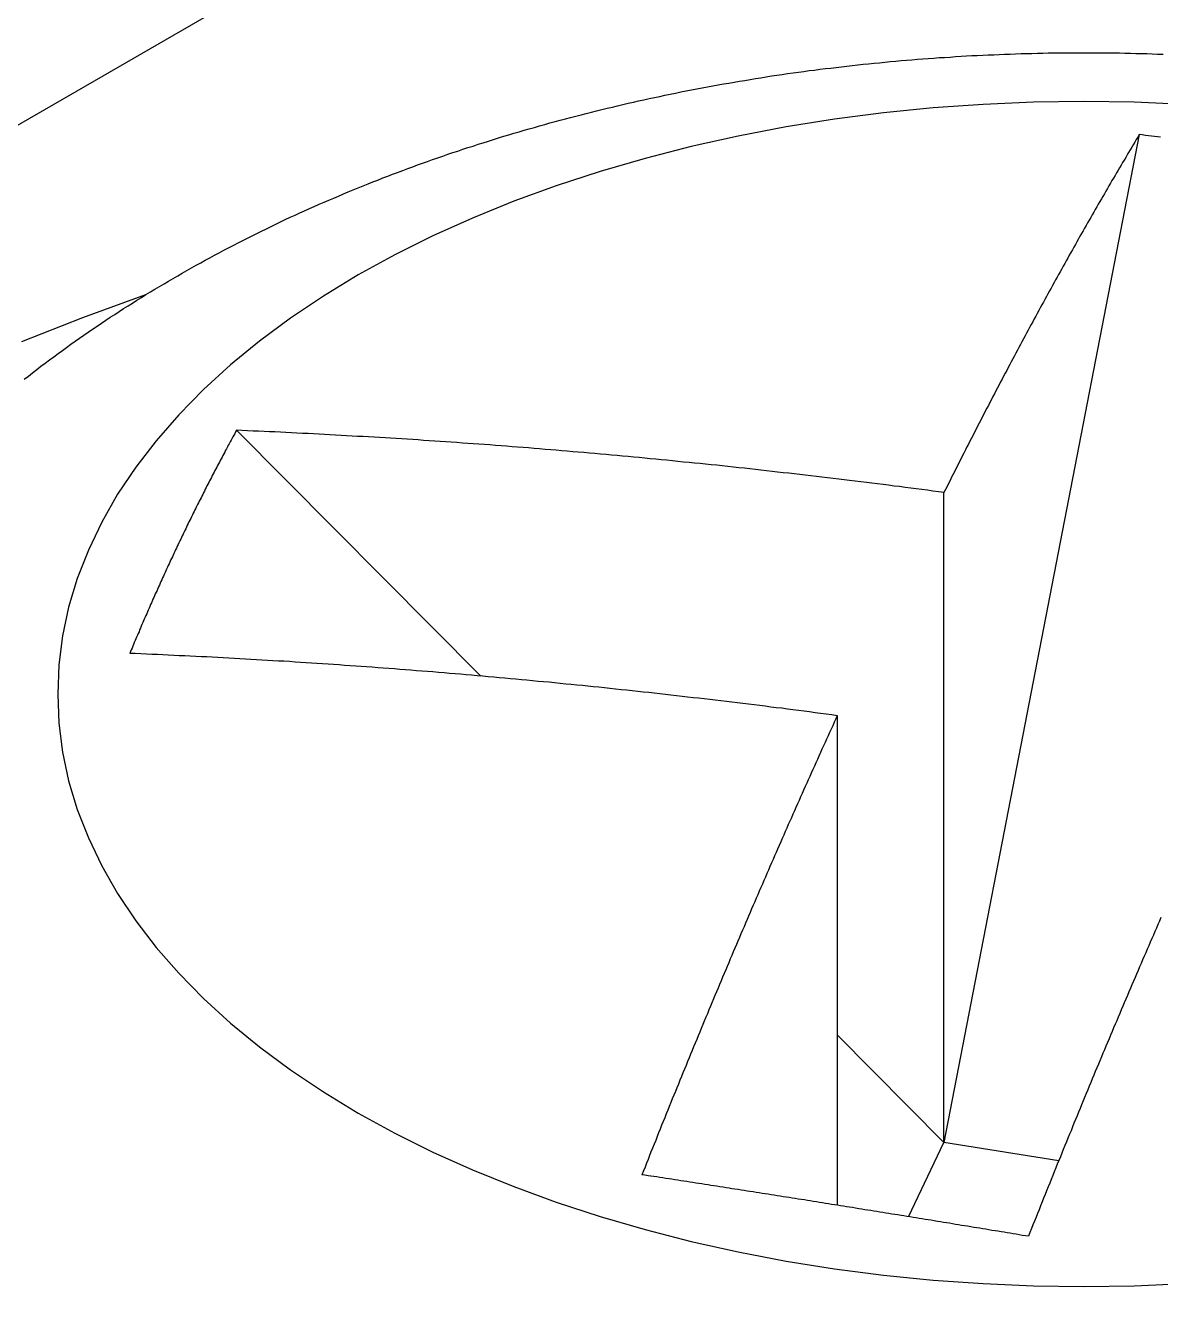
# Model space of a CAD drawing. Extents: x 3.27 to 9.48, y 3.29 to 7.63.
# Drawn here: x 9.2459 to 9.3183, y 6.6745 to 6.7565 of the extents above; entities that cross this region are included whole.
import ezdxf

# ---------------------------------------------------------------- set-up
doc = ezdxf.new("R2010")
doc.units = 0
doc.layers.add('VISIBLE_EDGES_ANSI_', color=7, linetype='CONTINUOUS')
doc.layers.add('VISIBLE_TANGENT_EDGES_ANSI', color=7, linetype='CONTINUOUS')

msp = doc.modelspace()

# ---------------------------------------------------------------- linework, layer by layer
at = {"layer": 'VISIBLE_EDGES_ANSI_'}
for p, q in [((8.806763, 6.496957), (9.280024, 6.770194)), ((9.31697, 6.749579), (9.304502, 6.685255)), ((9.274929, 6.715019), (9.259343, 6.730705)), ((9.304502, 6.685255), (9.304502, 6.726734)), ((9.297691, 6.712493), (9.297691, 6.681241)), ((9.304502, 6.685255), (9.297691, 6.69211)), ((9.302234, 6.680512), (9.304502, 6.685255)), ((9.311827, 6.684087), (9.304502, 6.685255))]:
    msp.add_line(p, q, dxfattribs=at)
for points in [[(9.24579, 6.73396, 0), (9.24606, 6.73417, 0), (9.24633, 6.73438, 0), (9.2466, 6.73458, 0), (9.24686, 6.73479, 0), (9.24714, 6.73499, 0), (9.24741, 6.7352, 0), (9.24768, 6.7354, 0), (9.24795, 6.7356, 0), (9.24823, 6.7358, 0), (9.2485, 6.736, 0), (9.24877, 6.7362, 0), (9.24905, 6.73639, 0), (9.24933, 6.73659, 0), (9.2496, 6.73678, 0), (9.24988, 6.73697, 0), (9.25016, 6.73717, 0), (9.25044, 6.73736, 0), (9.25072, 6.73754, 0), (9.251, 6.73773, 0), (9.25128, 6.73792, 0), (9.25157, 6.7381, 0), (9.25185, 6.73829, 0), (9.25213, 6.73847, 0), (9.25242, 6.73865, 0), (9.2527, 6.73883, 0), (9.25299, 6.73901, 0), (9.25327, 6.73919, 0), (9.25356, 6.73937, 0), (9.25385, 6.73954, 0), (9.25414, 6.73972, 0), (9.25443, 6.73989, 0), (9.25472, 6.74006, 0), (9.25501, 6.74023, 0), (9.2553, 6.7404, 0), (9.25559, 6.74057, 0), (9.25588, 6.74074, 0), (9.25617, 6.74091, 0), (9.25647, 6.74107, 0), (9.25676, 6.74124, 0), (9.25706, 6.7414, 0), (9.25735, 6.74156, 0), (9.25765, 6.74172, 0), (9.25794, 6.74188, 0), (9.25824, 6.74204, 0), (9.25854, 6.7422, 0), (9.25884, 6.74236, 0), (9.25914, 6.74251, 0), (9.25944, 6.74267, 0), (9.25974, 6.74282, 0), (9.26004, 6.74297, 0), (9.26034, 6.74312, 0), (9.26064, 6.74327, 0), (9.26094, 6.74342, 0), (9.26125, 6.74357, 0), (9.26155, 6.74372, 0), (9.26185, 6.74386, 0), (9.26216, 6.74401, 0), (9.26246, 6.74415, 0), (9.26277, 6.7443, 0), (9.26308, 6.74444, 0), (9.26338, 6.74458, 0), (9.26369, 6.74472, 0), (9.264, 6.74486, 0), (9.26431, 6.74499, 0), (9.26462, 6.74513, 0), (9.26493, 6.74526, 0), (9.26524, 6.7454, 0), (9.26555, 6.74553, 0), (9.26586, 6.74566, 0), (9.26617, 6.7458, 0), (9.26648, 6.74593, 0), (9.26679, 6.74605, 0), (9.26711, 6.74618, 0), (9.26742, 6.74631, 0), (9.26774, 6.74644, 0), (9.26805, 6.74656, 0), (9.26837, 6.74668, 0), (9.26868, 6.74681, 0), (9.269, 6.74693, 0), (9.26931, 6.74705, 0), (9.26963, 6.74717, 0), (9.26995, 6.74729, 0), (9.27027, 6.74741, 0), (9.27059, 6.74752, 0), (9.2709, 6.74764, 0), (9.27122, 6.74776, 0), (9.27154, 6.74787, 0), (9.27186, 6.74798, 0), (9.27219, 6.7481, 0), (9.27251, 6.74821, 0), (9.27283, 6.74832, 0), (9.27315, 6.74843, 0), (9.27347, 6.74853, 0), (9.2738, 6.74864, 0), (9.27412, 6.74875, 0), (9.27444, 6.74885, 0), (9.27477, 6.74896, 0), (9.27509, 6.74906, 0), (9.27542, 6.74916, 0), (9.27574, 6.74927, 0), (9.27607, 6.74937, 0), (9.2764, 6.74947, 0), (9.27672, 6.74956, 0), (9.27705, 6.74966, 0), (9.27738, 6.74976, 0), (9.2777, 6.74986, 0), (9.27803, 6.74995, 0), (9.27836, 6.75004, 0), (9.27869, 6.75014, 0), (9.27902, 6.75023, 0), (9.27935, 6.75032, 0), (9.27968, 6.75041, 0), (9.28001, 6.7505, 0), (9.28034, 6.75059, 0), (9.28067, 6.75068, 0), (9.281, 6.75076, 0), (9.28134, 6.75085, 0), (9.28167, 6.75093, 0), (9.282, 6.75102, 0), (9.28233, 6.7511, 0), (9.28267, 6.75118, 0), (9.283, 6.75126, 0), (9.28334, 6.75134, 0), (9.28367, 6.75142, 0), (9.284, 6.7515, 0), (9.28434, 6.75158, 0), (9.28468, 6.75165, 0), (9.28501, 6.75173, 0), (9.28535, 6.7518, 0), (9.28568, 6.75188, 0), (9.28602, 6.75195, 0), (9.28636, 6.75202, 0), (9.28669, 6.75209, 0), (9.28703, 6.75216, 0), (9.28737, 6.75223, 0), (9.28771, 6.7523, 0), (9.28805, 6.75237, 0), (9.28838, 6.75243, 0), (9.28872, 6.7525, 0), (9.28906, 6.75256, 0), (9.2894, 6.75263, 0), (9.28974, 6.75269, 0), (9.29008, 6.75275, 0), (9.29042, 6.75281, 0), (9.29076, 6.75287, 0), (9.2911, 6.75293, 0), (9.29144, 6.75299, 0), (9.29178, 6.75304, 0), (9.29213, 6.7531, 0), (9.29247, 6.75316, 0), (9.29281, 6.75321, 0), (9.29315, 6.75326, 0), (9.29349, 6.75332, 0), (9.29384, 6.75337, 0), (9.29418, 6.75342, 0), (9.29452, 6.75347, 0), (9.29487, 6.75352, 0), (9.29521, 6.75356, 0), (9.29555, 6.75361, 0), (9.2959, 6.75366, 0), (9.29624, 6.7537, 0), (9.29658, 6.75375, 0), (9.29693, 6.75379, 0), (9.29727, 6.75383, 0), (9.29762, 6.75387, 0), (9.29796, 6.75391, 0), (9.29831, 6.75395, 0), (9.29865, 6.75399, 0), (9.299, 6.75403, 0), (9.29934, 6.75407, 0), (9.29969, 6.7541, 0), (9.30004, 6.75414, 0), (9.30038, 6.75417, 0), (9.30073, 6.7542, 0), (9.30107, 6.75424, 0), (9.30142, 6.75427, 0), (9.30177, 6.7543, 0), (9.30211, 6.75433, 0), (9.30246, 6.75436, 0), (9.30281, 6.75439, 0), (9.30316, 6.75441, 0), (9.3035, 6.75444, 0), (9.30385, 6.75446, 0), (9.3042, 6.75449, 0), (9.30454, 6.75451, 0), (9.30489, 6.75453, 0), (9.30524, 6.75456, 0), (9.30559, 6.75458, 0), (9.30594, 6.7546, 0), (9.30628, 6.75462, 0), (9.30663, 6.75463, 0), (9.30698, 6.75465, 0), (9.30733, 6.75467, 0), (9.30768, 6.75468, 0), (9.30803, 6.7547, 0), (9.30837, 6.75471, 0), (9.30872, 6.75472, 0), (9.30907, 6.75473, 0), (9.30942, 6.75475, 0), (9.30977, 6.75476, 0), (9.31012, 6.75476, 0), (9.31047, 6.75477, 0), (9.31081, 6.75478, 0), (9.31116, 6.75479, 0), (9.31151, 6.75479, 0), (9.31186, 6.7548, 0), (9.31221, 6.7548, 0), (9.31256, 6.7548, 0), (9.31291, 6.7548, 0), (9.31326, 6.7548, 0), (9.3136, 6.7548, 0), (9.31395, 6.7548, 0), (9.3143, 6.7548, 0), (9.31465, 6.7548, 0), (9.315, 6.7548, 0), (9.31535, 6.75479, 0), (9.3157, 6.75479, 0), (9.31605, 6.75478, 0), (9.3164, 6.75477, 0), (9.31674, 6.75476, 0), (9.31709, 6.75476, 0), (9.31744, 6.75475, 0), (9.31779, 6.75473, 0), (9.31814, 6.75472, 0), (9.31849, 6.75471, 0)], [(9.31697, 6.74958, 0), (9.31687, 6.74942, 0), (9.31678, 6.74926, 0), (9.31668, 6.74909, 0), (9.31658, 6.74893, 0), (9.31649, 6.74877, 0), (9.31639, 6.74861, 0), (9.31629, 6.74844, 0), (9.3162, 6.74828, 0), (9.3161, 6.74812, 0), (9.316, 6.74795, 0), (9.3159, 6.74779, 0), (9.31581, 6.74763, 0), (9.31571, 6.74746, 0), (9.31561, 6.7473, 0), (9.31552, 6.74713, 0), (9.31542, 6.74697, 0), (9.31532, 6.7468, 0), (9.31522, 6.74664, 0), (9.31513, 6.74647, 0), (9.31503, 6.7463, 0), (9.31493, 6.74614, 0), (9.31484, 6.74597, 0), (9.31474, 6.7458, 0), (9.31464, 6.74563, 0), (9.31455, 6.74547, 0), (9.31445, 6.7453, 0), (9.31435, 6.74513, 0), (9.31425, 6.74496, 0), (9.31416, 6.74479, 0), (9.31406, 6.74462, 0), (9.31396, 6.74445, 0), (9.31387, 6.74428, 0), (9.31377, 6.74411, 0), (9.31367, 6.74394, 0), (9.31357, 6.74377, 0), (9.31348, 6.7436, 0), (9.31338, 6.74343, 0), (9.31328, 6.74326, 0), (9.31318, 6.74309, 0), (9.31309, 6.74292, 0), (9.31299, 6.74274, 0), (9.31289, 6.74257, 0), (9.3128, 6.7424, 0), (9.3127, 6.74223, 0), (9.3126, 6.74205, 0), (9.3125, 6.74188, 0), (9.31241, 6.7417, 0), (9.31231, 6.74153, 0), (9.31221, 6.74136, 0), (9.31211, 6.74118, 0), (9.31202, 6.74101, 0), (9.31192, 6.74083, 0), (9.31182, 6.74066, 0), (9.31172, 6.74048, 0), (9.31163, 6.7403, 0), (9.31153, 6.74013, 0), (9.31143, 6.73995, 0), (9.31134, 6.73977, 0), (9.31124, 6.7396, 0), (9.31114, 6.73942, 0), (9.31104, 6.73924, 0), (9.31095, 6.73906, 0), (9.31085, 6.73889, 0), (9.31075, 6.73871, 0), (9.31065, 6.73853, 0), (9.31056, 6.73835, 0), (9.31046, 6.73817, 0), (9.31036, 6.73799, 0), (9.31026, 6.73781, 0), (9.31017, 6.73763, 0), (9.31007, 6.73745, 0), (9.30997, 6.73727, 0), (9.30987, 6.73709, 0), (9.30978, 6.73691, 0), (9.30968, 6.73673, 0), (9.30958, 6.73655, 0), (9.30948, 6.73636, 0), (9.30939, 6.73618, 0), (9.30929, 6.736, 0), (9.30919, 6.73582, 0), (9.30909, 6.73563, 0), (9.309, 6.73545, 0), (9.3089, 6.73527, 0), (9.3088, 6.73508, 0), (9.3087, 6.7349, 0), (9.3086, 6.73471, 0), (9.30851, 6.73453, 0), (9.30841, 6.73435, 0), (9.30831, 6.73416, 0), (9.30821, 6.73397, 0), (9.30812, 6.73379, 0), (9.30802, 6.7336, 0), (9.30792, 6.73342, 0), (9.30782, 6.73323, 0), (9.30773, 6.73304, 0), (9.30763, 6.73286, 0), (9.30753, 6.73267, 0), (9.30743, 6.73248, 0), (9.30734, 6.73229, 0), (9.30724, 6.73211, 0), (9.30714, 6.73192, 0), (9.30704, 6.73173, 0), (9.30695, 6.73154, 0), (9.30685, 6.73135, 0), (9.30675, 6.73116, 0), (9.30665, 6.73097, 0), (9.30655, 6.73078, 0), (9.30646, 6.73059, 0), (9.30636, 6.7304, 0), (9.30626, 6.73021, 0), (9.30616, 6.73002, 0), (9.30607, 6.72983, 0), (9.30597, 6.72964, 0), (9.30587, 6.72945, 0), (9.30577, 6.72925, 0), (9.30567, 6.72906, 0), (9.30558, 6.72887, 0), (9.30548, 6.72868, 0), (9.30538, 6.72848, 0), (9.30528, 6.72829, 0), (9.30519, 6.7281, 0), (9.30509, 6.7279, 0), (9.30499, 6.72771, 0), (9.30489, 6.72751, 0), (9.3048, 6.72732, 0), (9.3047, 6.72712, 0), (9.3046, 6.72693, 0), (9.3045, 6.72673, 0)], [(9.31833, 6.74941, 0), (9.31813, 6.74944, 0), (9.31794, 6.74946, 0), (9.31775, 6.74948, 0), (9.31755, 6.74951, 0), (9.31736, 6.74953, 0), (9.31716, 6.74956, 0), (9.31697, 6.74958, 0)], [(9.25353, 6.73935, 0), (9.24951, 6.73789, 0), (9.24561, 6.73635, 0)], [(9.25934, 6.73071, 0), (9.25928, 6.7306, 0), (9.25923, 6.73049, 0), (9.25917, 6.73039, 0), (9.25911, 6.73028, 0), (9.25905, 6.73017, 0), (9.259, 6.73007, 0), (9.25894, 6.72996, 0), (9.25888, 6.72985, 0), (9.25882, 6.72975, 0), (9.25876, 6.72964, 0), (9.25871, 6.72953, 0), (9.25865, 6.72943, 0), (9.25859, 6.72932, 0), (9.25854, 6.72921, 0), (9.25848, 6.7291, 0), (9.25842, 6.729, 0), (9.25836, 6.72889, 0), (9.25831, 6.72878, 0), (9.25825, 6.72867, 0), (9.25819, 6.72857, 0), (9.25814, 6.72846, 0), (9.25808, 6.72835, 0), (9.25802, 6.72824, 0), (9.25797, 6.72813, 0), (9.25791, 6.72803, 0), (9.25786, 6.72792, 0), (9.2578, 6.72781, 0), (9.25774, 6.7277, 0), (9.25769, 6.72759, 0), (9.25763, 6.72748, 0), (9.25758, 6.72738, 0), (9.25752, 6.72727, 0), (9.25746, 6.72716, 0), (9.25741, 6.72705, 0), (9.25735, 6.72694, 0), (9.2573, 6.72683, 0), (9.25724, 6.72672, 0), (9.25719, 6.72661, 0), (9.25713, 6.7265, 0), (9.25708, 6.7264, 0), (9.25702, 6.72629, 0), (9.25697, 6.72618, 0), (9.25691, 6.72607, 0), (9.25686, 6.72596, 0), (9.2568, 6.72585, 0), (9.25675, 6.72574, 0), (9.25669, 6.72563, 0), (9.25664, 6.72552, 0), (9.25658, 6.72541, 0), (9.25653, 6.7253, 0), (9.25647, 6.72519, 0), (9.25642, 6.72508, 0), (9.25637, 6.72497, 0), (9.25631, 6.72486, 0), (9.25626, 6.72475, 0), (9.2562, 6.72464, 0), (9.25615, 6.72452, 0), (9.2561, 6.72441, 0), (9.25604, 6.7243, 0), (9.25599, 6.72419, 0), (9.25594, 6.72408, 0), (9.25588, 6.72397, 0), (9.25583, 6.72386, 0), (9.25578, 6.72375, 0), (9.25572, 6.72364, 0), (9.25567, 6.72352, 0), (9.25562, 6.72341, 0), (9.25556, 6.7233, 0), (9.25551, 6.72319, 0), (9.25546, 6.72308, 0), (9.25541, 6.72297, 0), (9.25535, 6.72285, 0), (9.2553, 6.72274, 0), (9.25525, 6.72263, 0), (9.2552, 6.72252, 0), (9.25514, 6.72241, 0), (9.25509, 6.72229, 0), (9.25504, 6.72218, 0), (9.25499, 6.72207, 0), (9.25493, 6.72196, 0), (9.25488, 6.72184, 0), (9.25483, 6.72173, 0), (9.25478, 6.72162, 0), (9.25473, 6.72151, 0), (9.25468, 6.72139, 0), (9.25462, 6.72128, 0), (9.25457, 6.72117, 0), (9.25452, 6.72105, 0), (9.25447, 6.72094, 0), (9.25442, 6.72083, 0), (9.25437, 6.72071, 0), (9.25432, 6.7206, 0), (9.25427, 6.72049, 0), (9.25421, 6.72037, 0), (9.25416, 6.72026, 0), (9.25411, 6.72015, 0), (9.25406, 6.72003, 0), (9.25401, 6.71992, 0), (9.25396, 6.7198, 0), (9.25391, 6.71969, 0), (9.25386, 6.71958, 0), (9.25381, 6.71946, 0), (9.25376, 6.71935, 0), (9.25371, 6.71923, 0), (9.25366, 6.71912, 0), (9.25361, 6.719, 0), (9.25356, 6.71889, 0), (9.25351, 6.71877, 0), (9.25346, 6.71866, 0), (9.25341, 6.71854, 0), (9.25336, 6.71843, 0), (9.25331, 6.71831, 0), (9.25326, 6.7182, 0), (9.25321, 6.71808, 0), (9.25316, 6.71797, 0), (9.25312, 6.71785, 0), (9.25307, 6.71774, 0), (9.25302, 6.71762, 0), (9.25297, 6.71751, 0), (9.25292, 6.71739, 0), (9.25287, 6.71728, 0), (9.25282, 6.71716, 0), (9.25277, 6.71704, 0), (9.25273, 6.71693, 0), (9.25268, 6.71681, 0), (9.25263, 6.7167, 0), (9.25258, 6.71658, 0), (9.25253, 6.71646, 0)], [(9.3045, 6.72673, 0), (9.30415, 6.72678, 0), (9.30379, 6.72683, 0), (9.30344, 6.72688, 0), (9.30309, 6.72692, 0), (9.30273, 6.72697, 0), (9.30238, 6.72702, 0), (9.30202, 6.72706, 0), (9.30167, 6.72711, 0), (9.30132, 6.72715, 0), (9.30096, 6.7272, 0), (9.30061, 6.72724, 0), (9.30025, 6.72729, 0), (9.2999, 6.72733, 0), (9.29955, 6.72737, 0), (9.29919, 6.72742, 0), (9.29884, 6.72746, 0), (9.29848, 6.72751, 0), (9.29813, 6.72755, 0), (9.29778, 6.72759, 0), (9.29742, 6.72763, 0), (9.29707, 6.72768, 0), (9.29671, 6.72772, 0), (9.29636, 6.72776, 0), (9.29601, 6.7278, 0), (9.29565, 6.72784, 0), (9.2953, 6.72788, 0), (9.29495, 6.72792, 0), (9.29459, 6.72796, 0), (9.29424, 6.728, 0), (9.29388, 6.72804, 0), (9.29353, 6.72808, 0), (9.29318, 6.72812, 0), (9.29282, 6.72816, 0), (9.29247, 6.7282, 0), (9.29212, 6.72824, 0), (9.29176, 6.72828, 0), (9.29141, 6.72832, 0), (9.29106, 6.72836, 0), (9.2907, 6.72839, 0), (9.29035, 6.72843, 0), (9.29, 6.72847, 0), (9.28964, 6.7285, 0), (9.28929, 6.72854, 0), (9.28893, 6.72858, 0), (9.28858, 6.72861, 0), (9.28823, 6.72865, 0), (9.28787, 6.72868, 0), (9.28752, 6.72872, 0), (9.28717, 6.72875, 0), (9.28681, 6.72879, 0), (9.28646, 6.72882, 0), (9.28611, 6.72886, 0), (9.28575, 6.72889, 0), (9.2854, 6.72893, 0), (9.28505, 6.72896, 0), (9.2847, 6.72899, 0), (9.28434, 6.72903, 0), (9.28399, 6.72906, 0), (9.28364, 6.72909, 0), (9.28328, 6.72912, 0), (9.28293, 6.72916, 0), (9.28258, 6.72919, 0), (9.28222, 6.72922, 0), (9.28187, 6.72925, 0), (9.28152, 6.72928, 0), (9.28116, 6.72931, 0), (9.28081, 6.72934, 0), (9.28046, 6.72937, 0), (9.28011, 6.7294, 0), (9.27975, 6.72943, 0), (9.2794, 6.72946, 0), (9.27905, 6.72949, 0), (9.27869, 6.72952, 0), (9.27834, 6.72955, 0), (9.27799, 6.72958, 0), (9.27764, 6.7296, 0), (9.27728, 6.72963, 0), (9.27693, 6.72966, 0), (9.27658, 6.72969, 0), (9.27623, 6.72971, 0), (9.27587, 6.72974, 0), (9.27552, 6.72977, 0), (9.27517, 6.72979, 0), (9.27482, 6.72982, 0), (9.27446, 6.72984, 0), (9.27411, 6.72987, 0), (9.27376, 6.72989, 0), (9.27341, 6.72992, 0), (9.27305, 6.72994, 0), (9.2727, 6.72997, 0), (9.27235, 6.72999, 0), (9.272, 6.73002, 0), (9.27165, 6.73004, 0), (9.27129, 6.73006, 0), (9.27094, 6.73009, 0), (9.27059, 6.73011, 0), (9.27024, 6.73013, 0), (9.26989, 6.73016, 0), (9.26953, 6.73018, 0), (9.26918, 6.7302, 0), (9.26883, 6.73022, 0), (9.26848, 6.73024, 0), (9.26813, 6.73026, 0), (9.26777, 6.73028, 0), (9.26742, 6.7303, 0), (9.26707, 6.73032, 0), (9.26672, 6.73034, 0), (9.26637, 6.73036, 0), (9.26602, 6.73038, 0), (9.26566, 6.7304, 0), (9.26531, 6.73042, 0), (9.26496, 6.73044, 0), (9.26461, 6.73046, 0), (9.26426, 6.73048, 0), (9.26391, 6.7305, 0), (9.26356, 6.73051, 0), (9.2632, 6.73053, 0), (9.26285, 6.73055, 0), (9.2625, 6.73056, 0), (9.26215, 6.73058, 0), (9.2618, 6.7306, 0), (9.26145, 6.73061, 0), (9.2611, 6.73063, 0), (9.26075, 6.73065, 0), (9.2604, 6.73066, 0), (9.26004, 6.73068, 0), (9.25969, 6.73069, 0), (9.25934, 6.73071, 0)], [(9.29769, 6.71249, 0), (9.29734, 6.71254, 0), (9.29698, 6.71259, 0), (9.29663, 6.71263, 0), (9.29628, 6.71268, 0), (9.29592, 6.71273, 0), (9.29557, 6.71277, 0), (9.29521, 6.71282, 0), (9.29486, 6.71286, 0), (9.29451, 6.71291, 0), (9.29415, 6.71296, 0), (9.2938, 6.713, 0), (9.29344, 6.71304, 0), (9.29309, 6.71309, 0), (9.29274, 6.71313, 0), (9.29238, 6.71318, 0), (9.29203, 6.71322, 0), (9.29167, 6.71326, 0), (9.29132, 6.71331, 0), (9.29097, 6.71335, 0), (9.29061, 6.71339, 0), (9.29026, 6.71343, 0), (9.2899, 6.71348, 0), (9.28955, 6.71352, 0), (9.2892, 6.71356, 0), (9.28884, 6.7136, 0), (9.28849, 6.71364, 0), (9.28814, 6.71368, 0), (9.28778, 6.71372, 0), (9.28743, 6.71376, 0), (9.28707, 6.7138, 0), (9.28672, 6.71384, 0), (9.28637, 6.71388, 0), (9.28601, 6.71392, 0), (9.28566, 6.71396, 0), (9.28531, 6.714, 0), (9.28495, 6.71404, 0), (9.2846, 6.71408, 0), (9.28425, 6.71411, 0), (9.28389, 6.71415, 0), (9.28354, 6.71419, 0), (9.28318, 6.71423, 0), (9.28283, 6.71426, 0), (9.28248, 6.7143, 0), (9.28212, 6.71434, 0), (9.28177, 6.71437, 0), (9.28142, 6.71441, 0), (9.28106, 6.71444, 0), (9.28071, 6.71448, 0), (9.28036, 6.71451, 0), (9.28, 6.71455, 0), (9.27965, 6.71458, 0), (9.2793, 6.71462, 0), (9.27894, 6.71465, 0), (9.27859, 6.71468, 0), (9.27824, 6.71472, 0), (9.27788, 6.71475, 0), (9.27753, 6.71478, 0), (9.27718, 6.71482, 0), (9.27683, 6.71485, 0), (9.27647, 6.71488, 0), (9.27612, 6.71491, 0), (9.27577, 6.71495, 0), (9.27541, 6.71498, 0), (9.27506, 6.71501, 0), (9.27471, 6.71504, 0), (9.27435, 6.71507, 0), (9.274, 6.7151, 0), (9.27365, 6.71513, 0), (9.2733, 6.71516, 0), (9.27294, 6.71519, 0), (9.27259, 6.71522, 0), (9.27224, 6.71525, 0), (9.27188, 6.71528, 0), (9.27153, 6.71531, 0), (9.27118, 6.71533, 0), (9.27083, 6.71536, 0), (9.27047, 6.71539, 0), (9.27012, 6.71542, 0), (9.26977, 6.71544, 0), (9.26942, 6.71547, 0), (9.26906, 6.7155, 0), (9.26871, 6.71552, 0), (9.26836, 6.71555, 0), (9.26801, 6.71558, 0), (9.26765, 6.7156, 0), (9.2673, 6.71563, 0), (9.26695, 6.71565, 0), (9.2666, 6.71568, 0), (9.26624, 6.7157, 0), (9.26589, 6.71573, 0), (9.26554, 6.71575, 0), (9.26519, 6.71578, 0), (9.26484, 6.7158, 0), (9.26448, 6.71582, 0), (9.26413, 6.71585, 0), (9.26378, 6.71587, 0), (9.26343, 6.71589, 0), (9.26308, 6.71591, 0), (9.26272, 6.71594, 0), (9.26237, 6.71596, 0), (9.26202, 6.71598, 0), (9.26167, 6.716, 0), (9.26132, 6.71602, 0), (9.26096, 6.71604, 0), (9.26061, 6.71606, 0), (9.26026, 6.71608, 0), (9.25991, 6.7161, 0), (9.25956, 6.71612, 0), (9.25921, 6.71614, 0), (9.25885, 6.71616, 0), (9.2585, 6.71618, 0), (9.25815, 6.7162, 0), (9.2578, 6.71622, 0), (9.25745, 6.71624, 0), (9.2571, 6.71625, 0), (9.25675, 6.71627, 0), (9.25639, 6.71629, 0), (9.25604, 6.71631, 0), (9.25569, 6.71632, 0), (9.25534, 6.71634, 0), (9.25499, 6.71636, 0), (9.25464, 6.71637, 0), (9.25429, 6.71639, 0), (9.25394, 6.7164, 0), (9.25359, 6.71642, 0), (9.25323, 6.71643, 0), (9.25288, 6.71645, 0), (9.25253, 6.71646, 0)], [(9.29769, 6.71249, 0), (9.29759, 6.71228, 0), (9.2975, 6.71207, 0), (9.2974, 6.71185, 0), (9.2973, 6.71164, 0), (9.2972, 6.71142, 0), (9.2971, 6.71121, 0), (9.29701, 6.71099, 0), (9.29691, 6.71078, 0), (9.29681, 6.71056, 0), (9.29671, 6.71035, 0), (9.29662, 6.71013, 0), (9.29652, 6.70991, 0), (9.29642, 6.7097, 0), (9.29632, 6.70948, 0), (9.29623, 6.70926, 0), (9.29613, 6.70905, 0), (9.29603, 6.70883, 0), (9.29593, 6.70861, 0), (9.29583, 6.70839, 0), (9.29574, 6.70818, 0), (9.29564, 6.70796, 0), (9.29554, 6.70774, 0), (9.29544, 6.70752, 0), (9.29535, 6.7073, 0), (9.29525, 6.70708, 0), (9.29515, 6.70686, 0), (9.29505, 6.70664, 0), (9.29496, 6.70642, 0), (9.29486, 6.7062, 0), (9.29476, 6.70598, 0), (9.29466, 6.70576, 0), (9.29456, 6.70554, 0), (9.29447, 6.70532, 0), (9.29437, 6.7051, 0), (9.29427, 6.70487, 0), (9.29417, 6.70465, 0), (9.29408, 6.70443, 0), (9.29398, 6.70421, 0), (9.29388, 6.70398, 0), (9.29378, 6.70376, 0), (9.29369, 6.70354, 0), (9.29359, 6.70331, 0), (9.29349, 6.70309, 0), (9.29339, 6.70287, 0), (9.2933, 6.70264, 0), (9.2932, 6.70242, 0), (9.2931, 6.70219, 0), (9.293, 6.70197, 0), (9.29291, 6.70174, 0), (9.29281, 6.70152, 0), (9.29271, 6.70129, 0), (9.29261, 6.70106, 0), (9.29252, 6.70084, 0), (9.29242, 6.70061, 0), (9.29232, 6.70039, 0), (9.29222, 6.70016, 0), (9.29213, 6.69993, 0), (9.29203, 6.6997, 0), (9.29193, 6.69948, 0), (9.29183, 6.69925, 0), (9.29174, 6.69902, 0), (9.29164, 6.69879, 0), (9.29154, 6.69856, 0), (9.29144, 6.69833, 0), (9.29135, 6.6981, 0), (9.29125, 6.69788, 0), (9.29115, 6.69765, 0), (9.29105, 6.69742, 0), (9.29096, 6.69719, 0), (9.29086, 6.69696, 0), (9.29076, 6.69672, 0), (9.29066, 6.69649, 0), (9.29057, 6.69626, 0), (9.29047, 6.69603, 0), (9.29037, 6.6958, 0), (9.29027, 6.69557, 0), (9.29018, 6.69534, 0), (9.29008, 6.6951, 0), (9.28998, 6.69487, 0), (9.28988, 6.69464, 0), (9.28979, 6.69441, 0), (9.28969, 6.69417, 0), (9.28959, 6.69394, 0), (9.2895, 6.69371, 0), (9.2894, 6.69347, 0), (9.2893, 6.69324, 0), (9.2892, 6.693, 0), (9.28911, 6.69277, 0), (9.28901, 6.69253, 0), (9.28891, 6.6923, 0), (9.28881, 6.69206, 0), (9.28872, 6.69183, 0), (9.28862, 6.69159, 0), (9.28852, 6.69136, 0), (9.28843, 6.69112, 0), (9.28833, 6.69088, 0), (9.28823, 6.69065, 0), (9.28813, 6.69041, 0), (9.28804, 6.69017, 0), (9.28794, 6.68993, 0), (9.28784, 6.6897, 0), (9.28775, 6.68946, 0), (9.28765, 6.68922, 0), (9.28755, 6.68898, 0), (9.28745, 6.68874, 0), (9.28736, 6.68851, 0), (9.28726, 6.68827, 0), (9.28716, 6.68803, 0), (9.28707, 6.68779, 0), (9.28697, 6.68755, 0), (9.28687, 6.68731, 0), (9.28677, 6.68707, 0), (9.28668, 6.68683, 0), (9.28658, 6.68659, 0), (9.28648, 6.68635, 0), (9.28639, 6.6861, 0), (9.28629, 6.68586, 0), (9.28619, 6.68562, 0), (9.2861, 6.68538, 0), (9.286, 6.68514, 0), (9.2859, 6.68489, 0), (9.2858, 6.68465, 0), (9.28571, 6.68441, 0), (9.28561, 6.68417, 0), (9.28551, 6.68392, 0), (9.28542, 6.68368, 0), (9.28532, 6.68344, 0), (9.28522, 6.68319, 0)], [(9.31835, 6.69961, 0), (9.31826, 6.69938, 0), (9.31816, 6.69916, 0), (9.31806, 6.69893, 0), (9.31796, 6.69871, 0), (9.31787, 6.69849, 0), (9.31777, 6.69826, 0), (9.31767, 6.69804, 0), (9.31757, 6.69781, 0), (9.31748, 6.69758, 0), (9.31738, 6.69736, 0), (9.31728, 6.69713, 0), (9.31718, 6.69691, 0), (9.31709, 6.69668, 0), (9.31699, 6.69645, 0), (9.31689, 6.69623, 0), (9.31679, 6.696, 0), (9.3167, 6.69577, 0), (9.3166, 6.69554, 0), (9.3165, 6.69532, 0), (9.3164, 6.69509, 0), (9.31631, 6.69486, 0), (9.31621, 6.69463, 0), (9.31611, 6.6944, 0), (9.31601, 6.69417, 0), (9.31592, 6.69394, 0), (9.31582, 6.69371, 0), (9.31572, 6.69348, 0), (9.31562, 6.69325, 0), (9.31553, 6.69302, 0), (9.31543, 6.69279, 0), (9.31533, 6.69256, 0), (9.31523, 6.69233, 0), (9.31514, 6.6921, 0), (9.31504, 6.69187, 0), (9.31494, 6.69164, 0), (9.31484, 6.6914, 0), (9.31475, 6.69117, 0), (9.31465, 6.69094, 0), (9.31455, 6.69071, 0), (9.31445, 6.69047, 0), (9.31436, 6.69024, 0), (9.31426, 6.69001, 0), (9.31416, 6.68977, 0), (9.31407, 6.68954, 0), (9.31397, 6.68931, 0), (9.31387, 6.68907, 0), (9.31377, 6.68884, 0), (9.31368, 6.6886, 0), (9.31358, 6.68837, 0), (9.31348, 6.68813, 0), (9.31338, 6.6879, 0), (9.31329, 6.68766, 0), (9.31319, 6.68742, 0), (9.31309, 6.68719, 0), (9.313, 6.68695, 0), (9.3129, 6.68671, 0), (9.3128, 6.68648, 0), (9.3127, 6.68624, 0), (9.31261, 6.686, 0), (9.31251, 6.68577, 0), (9.31241, 6.68553, 0), (9.31232, 6.68529, 0), (9.31222, 6.68505, 0), (9.31212, 6.68481, 0), (9.31202, 6.68457, 0), (9.31193, 6.68433, 0), (9.31183, 6.68409, 0), (9.31173, 6.68386, 0), (9.31164, 6.68362, 0), (9.31154, 6.68338, 0), (9.31144, 6.68314, 0), (9.31134, 6.68289, 0), (9.31125, 6.68265, 0), (9.31115, 6.68241, 0), (9.31105, 6.68217, 0), (9.31096, 6.68193, 0), (9.31086, 6.68169, 0), (9.31076, 6.68145, 0), (9.31067, 6.68121, 0), (9.31057, 6.68096, 0), (9.31047, 6.68072, 0), (9.31038, 6.68048, 0), (9.31028, 6.68023, 0), (9.31018, 6.67999, 0), (9.31008, 6.67975, 0), (9.30999, 6.6795, 0), (9.30989, 6.67926, 0)], [(9.30989, 6.67926, 0), (9.3097, 6.67929, 0), (9.3095, 6.67932, 0), (9.30931, 6.67936, 0), (9.30911, 6.67939, 0), (9.30892, 6.67942, 0), (9.30873, 6.67945, 0), (9.30853, 6.67948, 0), (9.30834, 6.67952, 0), (9.30815, 6.67955, 0), (9.30795, 6.67958, 0), (9.30776, 6.67961, 0), (9.30756, 6.67964, 0), (9.30737, 6.67968, 0), (9.30718, 6.67971, 0), (9.30698, 6.67974, 0), (9.30679, 6.67977, 0), (9.30659, 6.6798, 0), (9.3064, 6.67983, 0), (9.30621, 6.67987, 0), (9.30601, 6.6799, 0), (9.30582, 6.67993, 0), (9.30563, 6.67996, 0), (9.30543, 6.67999, 0), (9.30524, 6.68002, 0), (9.30505, 6.68006, 0), (9.30485, 6.68009, 0), (9.30466, 6.68012, 0), (9.30447, 6.68015, 0), (9.30427, 6.68018, 0), (9.30408, 6.68021, 0), (9.30388, 6.68024, 0), (9.30369, 6.68028, 0), (9.3035, 6.68031, 0), (9.3033, 6.68034, 0), (9.30311, 6.68037, 0), (9.30292, 6.6804, 0), (9.30272, 6.68043, 0), (9.30253, 6.68046, 0), (9.30234, 6.6805, 0), (9.30214, 6.68053, 0), (9.30195, 6.68056, 0), (9.30176, 6.68059, 0), (9.30156, 6.68062, 0), (9.30137, 6.68065, 0), (9.30118, 6.68068, 0), (9.30099, 6.68071, 0), (9.30079, 6.68074, 0), (9.3006, 6.68078, 0), (9.30041, 6.68081, 0), (9.30021, 6.68084, 0), (9.30002, 6.68087, 0), (9.29983, 6.6809, 0), (9.29963, 6.68093, 0), (9.29944, 6.68096, 0), (9.29925, 6.68099, 0), (9.29906, 6.68102, 0), (9.29886, 6.68105, 0), (9.29867, 6.68109, 0), (9.29848, 6.68112, 0), (9.29828, 6.68115, 0), (9.29809, 6.68118, 0), (9.2979, 6.68121, 0), (9.29771, 6.68124, 0), (9.29751, 6.68127, 0), (9.29732, 6.6813, 0), (9.29713, 6.68133, 0), (9.29693, 6.68136, 0), (9.29674, 6.68139, 0), (9.29655, 6.68142, 0), (9.29636, 6.68145, 0), (9.29616, 6.68148, 0), (9.29597, 6.68152, 0), (9.29578, 6.68155, 0), (9.29559, 6.68158, 0), (9.29539, 6.68161, 0), (9.2952, 6.68164, 0), (9.29501, 6.68167, 0), (9.29482, 6.6817, 0), (9.29462, 6.68173, 0), (9.29443, 6.68176, 0), (9.29424, 6.68179, 0), (9.29405, 6.68182, 0), (9.29385, 6.68185, 0), (9.29366, 6.68188, 0), (9.29347, 6.68191, 0), (9.29328, 6.68194, 0), (9.29308, 6.68197, 0), (9.29289, 6.682, 0), (9.2927, 6.68203, 0), (9.29251, 6.68206, 0), (9.29232, 6.68209, 0), (9.29212, 6.68212, 0), (9.29193, 6.68215, 0), (9.29174, 6.68218, 0), (9.29155, 6.68221, 0), (9.29136, 6.68224, 0), (9.29116, 6.68227, 0), (9.29097, 6.6823, 0), (9.29078, 6.68233, 0), (9.29059, 6.68236, 0), (9.2904, 6.68239, 0), (9.2902, 6.68242, 0), (9.29001, 6.68245, 0), (9.28982, 6.68248, 0), (9.28963, 6.68251, 0), (9.28944, 6.68254, 0), (9.28924, 6.68257, 0), (9.28905, 6.6826, 0), (9.28886, 6.68263, 0), (9.28867, 6.68266, 0), (9.28848, 6.68269, 0), (9.28829, 6.68272, 0), (9.28809, 6.68275, 0), (9.2879, 6.68278, 0), (9.28771, 6.68281, 0), (9.28752, 6.68284, 0), (9.28733, 6.68287, 0), (9.28714, 6.6829, 0), (9.28695, 6.68293, 0), (9.28675, 6.68296, 0), (9.28656, 6.68299, 0), (9.28637, 6.68302, 0), (9.28618, 6.68305, 0), (9.28599, 6.68307, 0), (9.2858, 6.6831, 0), (9.28561, 6.68313, 0), (9.28541, 6.68316, 0), (9.28522, 6.68319, 0)]]:
    msp.add_polyline3d(points, dxfattribs=at)
at = {"layer": 'VISIBLE_TANGENT_EDGES_ANSI'}
msp.add_polyline3d([(9.31985, 6.75151, 0), (9.31664, 6.75165, 0), (9.31343, 6.75169, 0), (9.31022, 6.75165, 0), (9.30701, 6.75151, 0), (9.30382, 6.75128, 0), (9.30065, 6.75097, 0), (9.29751, 6.75056, 0), (9.29442, 6.75007, 0), (9.29136, 6.74948, 0), (9.28836, 6.74882, 0), (9.28542, 6.74806, 0), (9.28255, 6.74723, 0), (9.27975, 6.74631, 0), (9.27704, 6.74532, 0), (9.27441, 6.74425, 0), (9.27187, 6.74311, 0), (9.26944, 6.7419, 0), (9.26711, 6.74062, 0), (9.26489, 6.73927, 0), (9.26279, 6.73787, 0), (9.26082, 6.7364, 0), (9.25896, 6.73489, 0), (9.25724, 6.73332, 0), (9.25566, 6.7317, 0), (9.25421, 6.73004, 0), (9.25291, 6.72835, 0), (9.25175, 6.72662, 0), (9.25075, 6.72485, 0), (9.24989, 6.72306, 0), (9.24918, 6.72125, 0), (9.24863, 6.71942, 0), (9.24824, 6.71758, 0), (9.248, 6.71573, 0), (9.24793, 6.71387, 0), (9.248, 6.71202, 0), (9.24824, 6.71017, 0), (9.24863, 6.70833, 0), (9.24918, 6.7065, 0), (9.24989, 6.70469, 0), (9.25075, 6.7029, 0), (9.25175, 6.70113, 0), (9.25291, 6.6994, 0), (9.25421, 6.6977, 0), (9.25566, 6.69605, 0), (9.25724, 6.69443, 0), (9.25896, 6.69286, 0), (9.26082, 6.69135, 0), (9.26279, 6.68988, 0), (9.26489, 6.68848, 0), (9.26711, 6.68713, 0), (9.26944, 6.68585, 0), (9.27187, 6.68464, 0), (9.27441, 6.6835, 0), (9.27704, 6.68243, 0), (9.27975, 6.68144, 0), (9.28255, 6.68052, 0), (9.28542, 6.67969, 0), (9.28836, 6.67893, 0), (9.29136, 6.67827, 0), (9.29442, 6.67768, 0), (9.29751, 6.67719, 0), (9.30065, 6.67678, 0), (9.30382, 6.67646, 0), (9.30701, 6.67624, 0), (9.31022, 6.6761, 0), (9.31343, 6.67606, 0), (9.31664, 6.6761, 0), (9.31985, 6.67624, 0)], dxfattribs=at)

doc.saveas('drawing.dxf')
